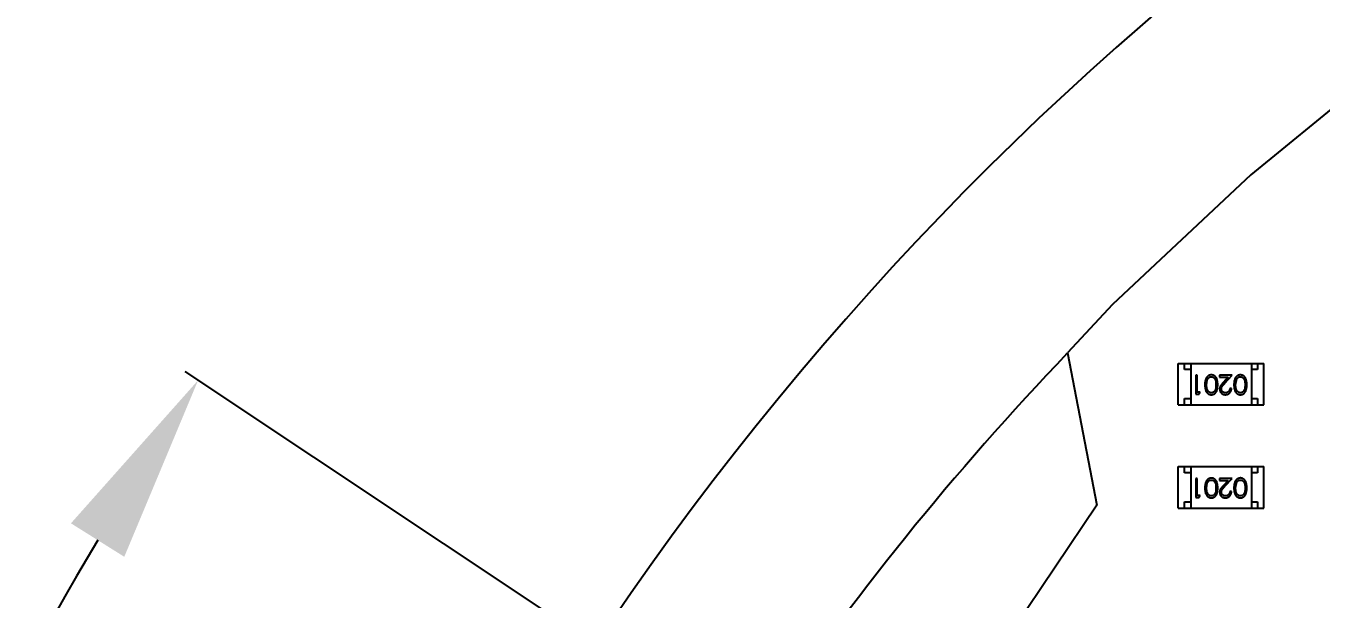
# Model space of a CAD drawing. Header units: millimetres. Extents: x -49 to 153, y -182 to -55.
# Drawn here: x 98.11 to 108.39, y -112.64 to -108.09 of the extents above; entities that cross this region are included whole.
import ezdxf

# ---------------------------------------------------------------- set-up
doc = ezdxf.new("R2010")
doc.units = ezdxf.units.MM
doc.header["$LTSCALE"] = 1.21
doc.header["$MEASUREMENT"] = 0
doc.header["$PDMODE"] = 3
doc.header["$PDSIZE"] = 0.3125
doc.layers.get('0').update_dxf_attribs({"linetype": 'CONTINUOUS'})
doc.layers.get('DEFPOINTS').update_dxf_attribs({"linetype": 'CONTINUOUS'})
doc.layers.add('Dim', color=3, linetype='CONTINUOUS', lineweight=25)
doc.styles.get("Standard").update_dxf_attribs({"font": 'txt', "width": 0.8})
doc.dimstyles.get("Standard").update_dxf_attribs({"dimtxt": 0.15625, "dimasz": 0.1875, "dimexe": 0.125, "dimexo": 0.0625, "dimgap": 0.09, "dimtad": 0, "dimtih": 1, "dimtoh": 1, "dimzin": 4, "dimdsep": 46, "dimtxsty": 'Standard', "dimblk": '_FILLED', "dimblk1": '_FILLED', "dimblk2": '_FILLED', "dimcen": 0.09, "dimazin": 1, "dimtp": 0.01, "dimtm": 0.01, "dimtfac": 1, "dimtofl": 0, "dimtmove": 0, "dimatfit": 3, "dimldrblk": '_FILLED', "dimfxl": 1, "dimtolj": 1, "dimtzin": 4, "dimarcsym": 0})

# ---------------------------------------------------------------- blocks, each defined once
blk = doc.blocks.new('_FILLED')
at = {"color": 0, "linetype": 'ByBlock'}
blk.add_solid([(0, 0), (-1, 0.1667), (-1, -0.1667)], dxfattribs=at)
blk = doc.blocks.new('*D70')
at = {"layer": 'DEFPOINTS', "color": 0}
for p in [(123.008, -106.074), (91.696, -126.574), (95.709, -126.574)]:
    blk.add_point(p, dxfattribs=at)
at = {"layer": 'Dim', "color": 0, "lineweight": -2}
for p, q in [((122.946, -106.074), (91.571, -106.074)), ((91.696, -107.574), (91.696, -114.034)), ((91.696, -125.074), (91.696, -118.614)), ((95.647, -126.574), (91.571, -126.574))]:
    blk.add_line(p, q, dxfattribs=at)
at = {"layer": 'Dim', "color": 0, "lineweight": -2, "xscale": 1.5, "yscale": 1.5, "zscale": 1.5}
for p, rotation in [((91.696, -106.074), 90), ((91.696, -126.574), 270)]:
    blk.add_blockref('_FILLED', p, dxfattribs=dict(at, rotation=rotation))
at = {"layer": 'Dim', "color": 0, "insert": (91.696, -116.324), "char_height": 1.5, "attachment_point": 5, "rotation": 90, "line_spacing_factor": 1.5}
blk.add_mtext('\\A1;20.50', dxfattribs=at)
blk = doc.blocks.new('*D79')
at = {"layer": 'DEFPOINTS', "color": 0}
for p in [(103.988, -113.91), (95.946, -118.389), (95.709, -126.574), (123.008, -126.574), (150.698, -126.574)]:
    blk.add_point(p, dxfattribs=at)
at = {"layer": 'Dim', "color": 0, "lineweight": -2}
for p, q in [((103.936, -113.875), (99.37, -110.835)), ((95.647, -126.574), (94.61, -126.574))]:
    blk.add_line(p, q, dxfattribs=at)
for start, end in [(149.3821, 160.1502), (166.1919, 176.9599)]:
    blk.add_arc((123.008, -126.574), 28.273, start, end, dxfattribs=at)
at = {"layer": 'Dim', "color": 0, "lineweight": -2, "xscale": 1.5, "yscale": 1.5, "zscale": 1.5}
for p, rotation in [((99.474, -110.904), 57.86208909579157), ((94.735, -126.574), 268.4799565881056)]:
    blk.add_blockref('_FILLED', p, dxfattribs=dict(at, rotation=rotation))
at = {"layer": 'Dim', "color": 0, "insert": (95.946, -118.389), "char_height": 1.5, "attachment_point": 5, "rotation": 73.171}
blk.add_mtext('\\A1;34%%d', dxfattribs=at)
blk = doc.blocks.new('*D87')
at = {"layer": 'DEFPOINTS', "color": 0}
for p in [(123.005, -103.562), (83.971, -149.587), (123.005, -149.587)]:
    blk.add_point(p, dxfattribs=at)
at = {"layer": 'Dim', "color": 0, "lineweight": -2}
for p, q in [((122.942, -103.562), (83.846, -103.562)), ((83.971, -105.062), (83.971, -124.184)), ((83.971, -148.087), (83.971, -128.964)), ((122.942, -149.587), (83.846, -149.587))]:
    blk.add_line(p, q, dxfattribs=at)
at = {"layer": 'Dim', "color": 0, "lineweight": -2, "xscale": 1.5, "yscale": 1.5, "zscale": 1.5}
for p, rotation in [((83.971, -103.562), 90), ((83.971, -149.587), 270)]:
    blk.add_blockref('_FILLED', p, dxfattribs=dict(at, rotation=rotation))
at = {"layer": 'Dim', "color": 0, "insert": (83.971, -126.574), "char_height": 1.5, "attachment_point": 5, "rotation": 90, "line_spacing_factor": 1.5}
blk.add_mtext('\\A1;%%C46.0', dxfattribs=at)

msp = doc.modelspace()

# ---------------------------------------------------------------- linework, layer by layer
at = {"color": 7, "linetype": 'Continuous'}
for p, q in [((108.996, -108.318), (107.832, -109.273)), ((107.832, -109.273), (106.733, -110.303)), ((106.733, -110.303), (106.375, -110.687)), ((106.375, -110.687), (106.61, -111.898)), ((106.61, -111.898), (105.836, -113.046))]:
    msp.add_line(p, q, dxfattribs=at)
at = {"color": 6, "linetype": 'Continuous'}
for p, q in [((107.256, -111.1), (107.256, -110.77)), ((107.256, -110.77), (107.936, -110.77)), ((107.306, -110.82), (107.306, -110.77)), ((107.356, -110.82), (107.306, -110.82)), ((107.356, -110.77), (107.356, -111.1)), ((107.836, -110.77), (107.836, -111.1)), ((107.886, -110.82), (107.836, -110.82)), ((107.886, -110.77), (107.886, -110.82)), ((107.936, -111.1), (107.936, -110.77)), ((107.394, -110.865), (107.394, -111.015)), ((107.407, -110.865), (107.394, -110.865)), ((107.407, -111), (107.407, -110.865)), ((107.48, -110.94), (107.486, -110.903)), ((107.582, -110.865), (107.582, -110.881)), ((107.684, -110.865), (107.582, -110.865)), ((107.582, -110.881), (107.652, -110.881)), ((107.652, -110.881), (107.615, -110.921)), ((107.626, -110.927), (107.684, -110.865)), ((107.711, -110.94), (107.717, -110.903)), ((107.306, -111.1), (107.306, -111.05)), ((107.306, -111.05), (107.356, -111.05)), ((107.394, -111.015), (107.422, -111.015)), ((107.43, -111), (107.407, -111)), ((107.422, -111.015), (107.43, -111)), ((107.678, -110.969), (107.665, -110.969)), ((107.836, -111.05), (107.886, -111.05)), ((107.886, -111.05), (107.886, -111.1)), ((107.256, -111.1), (107.936, -111.1)), ((107.256, -111.92), (107.256, -111.59)), ((107.256, -111.59), (107.936, -111.59)), ((107.306, -111.64), (107.306, -111.59)), ((107.356, -111.64), (107.306, -111.64)), ((107.356, -111.59), (107.356, -111.92)), ((107.836, -111.59), (107.836, -111.92)), ((107.886, -111.64), (107.836, -111.64)), ((107.886, -111.59), (107.886, -111.64)), ((107.936, -111.92), (107.936, -111.59)), ((107.394, -111.685), (107.394, -111.835)), ((107.407, -111.685), (107.394, -111.685)), ((107.407, -111.82), (107.407, -111.685)), ((107.48, -111.76), (107.486, -111.723)), ((107.582, -111.685), (107.582, -111.701)), ((107.684, -111.685), (107.582, -111.685)), ((107.582, -111.701), (107.652, -111.701)), ((107.652, -111.701), (107.615, -111.741)), ((107.626, -111.747), (107.684, -111.685)), ((107.711, -111.76), (107.717, -111.723)), ((107.306, -111.92), (107.306, -111.87)), ((107.306, -111.87), (107.356, -111.87)), ((107.394, -111.835), (107.422, -111.835)), ((107.43, -111.82), (107.407, -111.82)), ((107.422, -111.835), (107.43, -111.82)), ((107.678, -111.789), (107.665, -111.789)), ((107.836, -111.87), (107.886, -111.87)), ((107.886, -111.87), (107.886, -111.92)), ((107.256, -111.92), (107.936, -111.92))]:
    msp.add_line(p, q, dxfattribs=at)
at = {"color": 7, "linetype": 'Continuous'}
for radius, start, end in [(24.48, 100.9793, 79.0159), (23, 136.3198, 155.688)]:
    msp.add_arc((123.008, -126.574), radius, start, end, dxfattribs=at)
at = {"color": 6, "linetype": 'Continuous'}
for points, knots in [([(107.519, -110.861), (107.517, -110.861), (107.515, -110.862), (107.512, -110.862), (107.508, -110.863), (107.505, -110.864), (107.502, -110.865), (107.498, -110.866), (107.495, -110.868), (107.492, -110.87), (107.489, -110.872), (107.487, -110.875), (107.484, -110.877), (107.482, -110.881), (107.479, -110.884), (107.477, -110.887), (107.475, -110.891), (107.474, -110.895), (107.472, -110.9), (107.471, -110.904), (107.469, -110.91), (107.468, -110.915), (107.468, -110.921), (107.467, -110.927), (107.467, -110.933), (107.467, -110.938), (107.467, -110.94)], [0, 0, 0, 0, 0.033824, 0.067298, 0.10028, 0.133019, 0.165736, 0.198792, 0.232372, 0.266409, 0.301016, 0.336196, 0.371972, 0.408574, 0.446394, 0.485225, 0.525372, 0.567224, 0.611081, 0.65775, 0.70702, 0.759235, 0.814484, 0.873227, 0.934937, 1, 1, 1, 1]), ([(107.467, -110.94), (107.467, -110.943), (107.467, -110.947), (107.467, -110.954), (107.468, -110.96), (107.469, -110.966), (107.469, -110.971), (107.471, -110.976), (107.472, -110.981), (107.474, -110.985), (107.475, -110.99), (107.477, -110.993), (107.479, -110.997), (107.482, -111), (107.484, -111.003), (107.487, -111.006), (107.489, -111.009), (107.492, -111.011), (107.495, -111.013), (107.498, -111.014), (107.502, -111.016), (107.505, -111.017), (107.508, -111.018), (107.512, -111.019), (107.515, -111.019), (107.517, -111.019), (107.519, -111.019)], [0, 0, 0, 0, 0.065278, 0.127205, 0.186168, 0.241675, 0.294115, 0.343609, 0.390387, 0.434463, 0.476646, 0.517002, 0.555936, 0.593716, 0.630057, 0.665601, 0.700745, 0.734917, 0.768681, 0.802087, 0.834849, 0.867433, 0.900138, 0.932806, 0.966212, 1, 1, 1, 1]), ([(107.518, -111.004), (107.517, -111.004), (107.513, -111.004), (107.508, -111.002), (107.504, -111), (107.5, -110.998), (107.497, -110.995), (107.495, -110.993), (107.493, -110.991), (107.491, -110.989), (107.49, -110.986), (107.488, -110.983), (107.487, -110.98), (107.485, -110.977), (107.484, -110.973), (107.483, -110.969), (107.482, -110.965), (107.482, -110.96), (107.481, -110.956), (107.481, -110.951), (107.48, -110.946), (107.48, -110.942), (107.48, -110.94)], [0, 0, 0, 0, 0.059689, 0.119507, 0.181075, 0.246162, 0.279894, 0.314468, 0.350403, 0.387474, 0.426147, 0.466624, 0.508745, 0.553328, 0.600058, 0.649177, 0.700552, 0.754894, 0.811825, 0.871514, 0.934319, 1, 1, 1, 1]), ([(107.486, -110.903), (107.486, -110.902), (107.487, -110.9), (107.488, -110.897), (107.49, -110.894), (107.492, -110.891), (107.493, -110.889), (107.495, -110.887), (107.497, -110.885), (107.5, -110.883), (107.504, -110.88), (107.508, -110.878), (107.513, -110.877), (107.517, -110.877), (107.518, -110.877)], [0, 0, 0, 0, 0.075949, 0.148549, 0.218996, 0.286119, 0.351826, 0.416074, 0.478265, 0.540325, 0.660405, 0.774606, 0.887187, 1, 1, 1, 1]), ([(107.518, -110.877), (107.52, -110.877), (107.523, -110.877), (107.528, -110.878), (107.533, -110.88), (107.537, -110.883), (107.539, -110.885), (107.541, -110.887), (107.543, -110.889), (107.545, -110.892), (107.547, -110.894), (107.548, -110.897), (107.55, -110.9), (107.551, -110.903), (107.552, -110.906), (107.553, -110.91), (107.554, -110.914), (107.554, -110.919), (107.555, -110.923), (107.555, -110.929), (107.555, -110.934), (107.555, -110.938), (107.555, -110.94)], [0, 0, 0, 0, 0.060034, 0.120278, 0.182348, 0.247919, 0.281641, 0.315701, 0.350322, 0.385703, 0.421819, 0.459196, 0.497866, 0.538301, 0.58121, 0.628183, 0.679403, 0.734699, 0.794074, 0.858416, 0.927049, 1, 1, 1, 1]), ([(107.555, -110.94), (107.555, -110.942), (107.555, -110.946), (107.555, -110.952), (107.555, -110.957), (107.554, -110.962), (107.554, -110.967), (107.553, -110.971), (107.552, -110.974), (107.551, -110.978), (107.55, -110.981), (107.548, -110.984), (107.547, -110.987), (107.545, -110.989), (107.543, -110.991), (107.541, -110.994), (107.539, -110.996), (107.537, -110.998), (107.533, -111), (107.528, -111.002), (107.523, -111.004), (107.52, -111.004), (107.518, -111.004)], [0, 0, 0, 0, 0.073302, 0.142286, 0.206253, 0.266017, 0.321612, 0.372532, 0.419497, 0.462398, 0.502825, 0.541489, 0.579034, 0.615143, 0.650298, 0.684912, 0.718701, 0.752189, 0.817245, 0.879117, 0.939613, 1, 1, 1, 1]), ([(107.569, -110.94), (107.569, -110.938), (107.569, -110.933), (107.568, -110.926), (107.568, -110.92), (107.567, -110.914), (107.566, -110.909), (107.565, -110.903), (107.564, -110.899), (107.562, -110.894), (107.561, -110.89), (107.559, -110.887), (107.557, -110.883), (107.555, -110.88), (107.552, -110.877), (107.55, -110.874), (107.547, -110.872), (107.544, -110.87), (107.542, -110.868), (107.539, -110.866), (107.535, -110.865), (107.532, -110.863), (107.529, -110.863), (107.526, -110.862), (107.522, -110.862), (107.52, -110.861), (107.519, -110.861)], [0, 0, 0, 0, 0.068113, 0.132564, 0.193427, 0.250218, 0.303569, 0.353576, 0.400235, 0.443586, 0.484619, 0.524292, 0.56238, 0.599049, 0.63494, 0.669782, 0.704009, 0.737842, 0.771098, 0.803896, 0.836415, 0.868639, 0.900715, 0.933378, 0.966213, 1, 1, 1, 1]), ([(107.519, -111.019), (107.52, -111.019), (107.522, -111.019), (107.526, -111.019), (107.529, -111.018), (107.532, -111.017), (107.535, -111.016), (107.539, -111.014), (107.542, -111.013), (107.545, -111.011), (107.547, -111.009), (107.55, -111.006), (107.553, -111.003), (107.555, -111), (107.557, -110.997), (107.559, -110.994), (107.561, -110.99), (107.563, -110.986), (107.564, -110.982), (107.565, -110.977), (107.566, -110.972), (107.567, -110.966), (107.568, -110.961), (107.568, -110.954), (107.569, -110.947), (107.569, -110.943), (107.569, -110.94)], [0, 0, 0, 0, 0.033742, 0.066533, 0.099153, 0.13154, 0.164087, 0.196563, 0.229707, 0.263315, 0.297504, 0.331686, 0.366482, 0.4021, 0.438958, 0.476748, 0.515985, 0.556589, 0.599519, 0.645765, 0.695487, 0.748721, 0.805687, 0.866754, 0.931405, 1, 1, 1, 1]), ([(107.615, -110.921), (107.613, -110.922), (107.61, -110.925), (107.606, -110.93), (107.603, -110.934), (107.6, -110.938), (107.597, -110.941), (107.594, -110.945), (107.592, -110.948), (107.59, -110.952), (107.588, -110.956), (107.586, -110.962), (107.584, -110.968), (107.584, -110.972), (107.584, -110.975)], [0, 0, 0, 0, 0.09953, 0.192079, 0.277712, 0.357454, 0.429648, 0.495771, 0.555538, 0.608657, 0.707578, 0.804328, 0.901298, 1, 1, 1, 1]), ([(107.598, -110.973), (107.598, -110.972), (107.598, -110.968), (107.599, -110.964), (107.601, -110.959), (107.603, -110.955), (107.605, -110.952), (107.606, -110.949), (107.609, -110.947), (107.611, -110.943), (107.615, -110.94), (107.618, -110.936), (107.622, -110.932), (107.625, -110.929), (107.626, -110.927)], [0, 0, 0, 0, 0.088014, 0.174976, 0.2638, 0.355443, 0.406413, 0.465519, 0.533076, 0.609353, 0.693899, 0.787171, 0.889197, 1, 1, 1, 1]), ([(107.749, -110.861), (107.748, -110.861), (107.746, -110.862), (107.742, -110.862), (107.739, -110.863), (107.736, -110.864), (107.732, -110.865), (107.729, -110.866), (107.726, -110.868), (107.723, -110.87), (107.72, -110.872), (107.717, -110.875), (107.715, -110.877), (107.712, -110.881), (107.71, -110.884), (107.708, -110.887), (107.706, -110.891), (107.704, -110.895), (107.703, -110.9), (107.701, -110.904), (107.7, -110.909), (107.699, -110.915), (107.699, -110.921), (107.698, -110.927), (107.698, -110.933), (107.698, -110.938), (107.698, -110.94)], [0, 0, 0, 0, 0.033824, 0.067298, 0.10028, 0.133019, 0.165736, 0.198792, 0.232372, 0.266409, 0.301016, 0.336196, 0.371972, 0.408574, 0.446394, 0.485225, 0.525372, 0.567224, 0.611081, 0.65775, 0.70702, 0.759235, 0.814484, 0.873227, 0.934937, 1, 1, 1, 1]), ([(107.698, -110.94), (107.698, -110.943), (107.698, -110.947), (107.698, -110.954), (107.699, -110.96), (107.699, -110.966), (107.7, -110.971), (107.701, -110.976), (107.703, -110.981), (107.704, -110.985), (107.706, -110.989), (107.708, -110.993), (107.71, -110.997), (107.712, -111), (107.715, -111.003), (107.717, -111.006), (107.72, -111.009), (107.723, -111.011), (107.726, -111.013), (107.729, -111.014), (107.732, -111.016), (107.736, -111.017), (107.739, -111.018), (107.742, -111.019), (107.746, -111.019), (107.748, -111.019), (107.749, -111.019)], [0, 0, 0, 0, 0.065278, 0.127205, 0.186168, 0.241675, 0.294115, 0.343609, 0.390387, 0.434463, 0.476646, 0.517002, 0.555936, 0.593716, 0.630057, 0.665601, 0.700745, 0.734917, 0.768681, 0.802087, 0.834849, 0.867433, 0.900138, 0.932806, 0.966212, 1, 1, 1, 1]), ([(107.749, -111.004), (107.747, -111.004), (107.744, -111.003), (107.739, -111.002), (107.735, -111), (107.731, -110.998), (107.728, -110.995), (107.726, -110.993), (107.724, -110.991), (107.722, -110.989), (107.72, -110.986), (107.719, -110.983), (107.717, -110.98), (107.716, -110.977), (107.715, -110.973), (107.714, -110.969), (107.713, -110.965), (107.712, -110.96), (107.712, -110.956), (107.711, -110.951), (107.711, -110.946), (107.711, -110.942), (107.711, -110.94)], [0, 0, 0, 0, 0.059689, 0.119507, 0.181075, 0.246162, 0.279894, 0.314468, 0.350403, 0.387474, 0.426147, 0.466624, 0.508745, 0.553328, 0.600058, 0.649177, 0.700552, 0.754894, 0.811825, 0.871514, 0.934319, 1, 1, 1, 1]), ([(107.717, -110.903), (107.717, -110.902), (107.718, -110.899), (107.719, -110.897), (107.721, -110.894), (107.722, -110.891), (107.724, -110.889), (107.726, -110.887), (107.728, -110.885), (107.731, -110.883), (107.734, -110.88), (107.739, -110.878), (107.744, -110.877), (107.747, -110.877), (107.749, -110.877)], [0, 0, 0, 0, 0.075949, 0.148549, 0.218996, 0.286119, 0.351826, 0.416074, 0.478265, 0.540325, 0.660405, 0.774606, 0.887187, 1, 1, 1, 1]), ([(107.8, -110.94), (107.8, -110.938), (107.8, -110.933), (107.799, -110.926), (107.799, -110.92), (107.798, -110.914), (107.797, -110.909), (107.796, -110.903), (107.795, -110.899), (107.793, -110.894), (107.791, -110.89), (107.79, -110.887), (107.788, -110.883), (107.785, -110.88), (107.783, -110.877), (107.781, -110.874), (107.778, -110.872), (107.775, -110.87), (107.772, -110.868), (107.769, -110.866), (107.766, -110.865), (107.763, -110.863), (107.76, -110.863), (107.756, -110.862), (107.753, -110.862), (107.751, -110.861), (107.749, -110.861)], [0, 0, 0, 0, 0.068113, 0.132564, 0.193427, 0.250218, 0.303569, 0.353576, 0.400235, 0.443586, 0.484619, 0.524292, 0.56238, 0.599049, 0.63494, 0.669782, 0.704009, 0.737842, 0.771098, 0.803896, 0.836415, 0.868639, 0.900715, 0.933378, 0.966213, 1, 1, 1, 1]), ([(107.749, -110.877), (107.751, -110.877), (107.754, -110.877), (107.759, -110.878), (107.764, -110.88), (107.767, -110.883), (107.77, -110.885), (107.772, -110.887), (107.774, -110.889), (107.776, -110.892), (107.777, -110.894), (107.779, -110.897), (107.78, -110.9), (107.782, -110.903), (107.783, -110.906), (107.784, -110.91), (107.784, -110.914), (107.785, -110.919), (107.785, -110.923), (107.786, -110.929), (107.786, -110.934), (107.786, -110.938), (107.786, -110.94)], [0, 0, 0, 0, 0.060034, 0.120278, 0.182348, 0.247919, 0.281641, 0.315701, 0.350322, 0.385703, 0.421819, 0.459196, 0.497866, 0.538301, 0.58121, 0.628183, 0.679403, 0.734699, 0.794074, 0.858416, 0.927049, 1, 1, 1, 1]), ([(107.786, -110.94), (107.786, -110.942), (107.786, -110.946), (107.786, -110.952), (107.785, -110.957), (107.785, -110.962), (107.784, -110.967), (107.784, -110.971), (107.783, -110.974), (107.782, -110.978), (107.78, -110.981), (107.779, -110.984), (107.777, -110.987), (107.776, -110.989), (107.774, -110.991), (107.772, -110.994), (107.77, -110.996), (107.767, -110.998), (107.764, -111), (107.759, -111.002), (107.754, -111.003), (107.751, -111.004), (107.749, -111.004)], [0, 0, 0, 0, 0.073302, 0.142286, 0.206253, 0.266017, 0.321612, 0.372532, 0.419497, 0.462398, 0.502825, 0.541489, 0.579034, 0.615143, 0.650298, 0.684912, 0.718701, 0.752189, 0.817245, 0.879117, 0.939613, 1, 1, 1, 1]), ([(107.749, -111.019), (107.751, -111.019), (107.753, -111.019), (107.756, -111.019), (107.76, -111.018), (107.763, -111.017), (107.766, -111.016), (107.769, -111.014), (107.772, -111.013), (107.775, -111.011), (107.778, -111.009), (107.781, -111.006), (107.783, -111.003), (107.786, -111), (107.788, -110.997), (107.79, -110.994), (107.792, -110.99), (107.793, -110.986), (107.795, -110.982), (107.796, -110.977), (107.797, -110.972), (107.798, -110.966), (107.799, -110.96), (107.799, -110.954), (107.8, -110.947), (107.8, -110.943), (107.8, -110.94)], [0, 0, 0, 0, 0.033742, 0.066533, 0.099153, 0.13154, 0.164087, 0.196563, 0.229707, 0.263315, 0.297504, 0.331686, 0.366482, 0.4021, 0.438958, 0.476748, 0.515985, 0.556589, 0.599519, 0.645765, 0.695487, 0.748721, 0.805687, 0.866754, 0.931405, 1, 1, 1, 1]), ([(107.584, -110.975), (107.584, -110.976), (107.584, -110.979), (107.585, -110.983), (107.586, -110.987), (107.587, -110.991), (107.589, -110.995), (107.591, -110.999), (107.594, -111.003), (107.597, -111.006), (107.6, -111.009), (107.603, -111.012), (107.607, -111.014), (107.611, -111.016), (107.615, -111.017), (107.62, -111.018), (107.625, -111.019), (107.628, -111.019), (107.629, -111.019)], [0, 0, 0, 0, 0.06271, 0.123347, 0.183401, 0.242828, 0.302097, 0.36242, 0.423725, 0.487032, 0.550491, 0.612709, 0.674265, 0.73617, 0.799211, 0.863483, 0.930525, 1, 1, 1, 1]), ([(107.63, -111.004), (107.629, -111.004), (107.627, -111.004), (107.624, -111.003), (107.621, -111.003), (107.618, -111.002), (107.615, -111), (107.612, -110.999), (107.609, -110.997), (107.607, -110.995), (107.605, -110.993), (107.603, -110.99), (107.601, -110.988), (107.6, -110.985), (107.599, -110.982), (107.598, -110.979), (107.598, -110.976), (107.598, -110.974), (107.598, -110.973)], [0, 0, 0, 0, 0.068027, 0.133505, 0.19695, 0.26027, 0.322741, 0.384982, 0.448465, 0.513424, 0.578224, 0.640011, 0.700094, 0.760067, 0.819012, 0.877878, 0.938035, 1, 1, 1, 1]), ([(107.629, -111.019), (107.631, -111.019), (107.634, -111.019), (107.639, -111.018), (107.644, -111.017), (107.648, -111.016), (107.653, -111.014), (107.657, -111.011), (107.66, -111.008), (107.664, -111.005), (107.667, -111.002), (107.67, -110.998), (107.673, -110.993), (107.675, -110.989), (107.676, -110.984), (107.677, -110.98), (107.678, -110.974), (107.678, -110.971), (107.678, -110.969)], [0, 0, 0, 0, 0.06445, 0.126725, 0.187421, 0.247417, 0.306749, 0.366595, 0.427749, 0.490235, 0.553031, 0.614805, 0.676505, 0.738096, 0.801021, 0.864897, 0.931209, 1, 1, 1, 1]), ([(107.665, -110.969), (107.665, -110.97), (107.665, -110.973), (107.664, -110.977), (107.663, -110.98), (107.662, -110.984), (107.66, -110.987), (107.658, -110.99), (107.656, -110.992), (107.654, -110.995), (107.652, -110.997), (107.649, -110.999), (107.646, -111), (107.643, -111.002), (107.64, -111.003), (107.637, -111.003), (107.634, -111.004), (107.631, -111.004), (107.63, -111.004)], [0, 0, 0, 0, 0.073648, 0.143686, 0.210962, 0.275557, 0.338064, 0.399311, 0.4594, 0.51934, 0.579024, 0.637809, 0.695959, 0.754122, 0.813113, 0.873453, 0.935561, 1, 1, 1, 1]), ([(107.519, -111.681), (107.517, -111.681), (107.515, -111.682), (107.512, -111.682), (107.508, -111.683), (107.505, -111.684), (107.502, -111.685), (107.498, -111.686), (107.495, -111.688), (107.492, -111.69), (107.489, -111.692), (107.487, -111.695), (107.484, -111.697), (107.482, -111.701), (107.479, -111.704), (107.477, -111.707), (107.475, -111.711), (107.474, -111.715), (107.472, -111.72), (107.471, -111.724), (107.469, -111.73), (107.469, -111.735), (107.468, -111.741), (107.467, -111.747), (107.467, -111.753), (107.467, -111.758), (107.467, -111.76)], [0, 0, 0, 0, 0.033824, 0.067298, 0.10028, 0.133019, 0.165736, 0.198792, 0.232372, 0.266409, 0.301016, 0.336196, 0.371972, 0.408574, 0.446394, 0.485225, 0.525372, 0.567224, 0.611081, 0.65775, 0.70702, 0.759235, 0.814484, 0.873227, 0.934937, 1, 1, 1, 1]), ([(107.467, -111.76), (107.467, -111.763), (107.467, -111.767), (107.467, -111.774), (107.468, -111.78), (107.469, -111.786), (107.47, -111.791), (107.471, -111.796), (107.472, -111.801), (107.474, -111.805), (107.476, -111.81), (107.477, -111.813), (107.48, -111.817), (107.482, -111.82), (107.484, -111.823), (107.487, -111.826), (107.489, -111.829), (107.492, -111.831), (107.495, -111.833), (107.498, -111.834), (107.502, -111.836), (107.505, -111.837), (107.508, -111.838), (107.512, -111.839), (107.515, -111.839), (107.518, -111.839), (107.519, -111.839)], [0, 0, 0, 0, 0.065278, 0.127205, 0.186168, 0.241675, 0.294115, 0.343609, 0.390387, 0.434463, 0.476646, 0.517002, 0.555936, 0.593716, 0.630057, 0.665601, 0.700745, 0.734917, 0.768681, 0.802087, 0.834849, 0.867433, 0.900138, 0.932806, 0.966212, 1, 1, 1, 1]), ([(107.518, -111.824), (107.517, -111.824), (107.513, -111.823), (107.508, -111.822), (107.504, -111.82), (107.5, -111.818), (107.497, -111.815), (107.495, -111.813), (107.493, -111.811), (107.491, -111.809), (107.49, -111.806), (107.488, -111.803), (107.487, -111.8), (107.485, -111.797), (107.484, -111.793), (107.483, -111.789), (107.482, -111.785), (107.482, -111.78), (107.481, -111.776), (107.481, -111.771), (107.48, -111.766), (107.48, -111.762), (107.48, -111.76)], [0, 0, 0, 0, 0.059689, 0.119507, 0.181075, 0.246162, 0.279894, 0.314468, 0.350403, 0.387474, 0.426147, 0.466624, 0.508745, 0.553328, 0.600058, 0.649177, 0.700552, 0.754894, 0.811825, 0.871514, 0.934319, 1, 1, 1, 1]), ([(107.486, -111.723), (107.486, -111.722), (107.487, -111.719), (107.489, -111.717), (107.49, -111.714), (107.492, -111.711), (107.493, -111.709), (107.495, -111.707), (107.497, -111.705), (107.5, -111.703), (107.504, -111.7), (107.508, -111.698), (107.513, -111.697), (107.517, -111.697), (107.518, -111.697)], [0, 0, 0, 0, 0.075949, 0.148549, 0.218996, 0.286119, 0.351826, 0.416074, 0.478265, 0.540325, 0.660405, 0.774606, 0.887187, 1, 1, 1, 1]), ([(107.518, -111.697), (107.52, -111.697), (107.523, -111.697), (107.528, -111.698), (107.533, -111.7), (107.537, -111.703), (107.539, -111.705), (107.541, -111.707), (107.543, -111.709), (107.545, -111.712), (107.547, -111.714), (107.548, -111.717), (107.55, -111.72), (107.551, -111.723), (107.552, -111.726), (107.553, -111.73), (107.554, -111.734), (107.554, -111.739), (107.555, -111.743), (107.555, -111.749), (107.555, -111.754), (107.555, -111.758), (107.555, -111.76)], [0, 0, 0, 0, 0.060034, 0.120278, 0.182348, 0.247919, 0.281641, 0.315701, 0.350322, 0.385703, 0.421819, 0.459196, 0.497866, 0.538301, 0.58121, 0.628183, 0.679403, 0.734699, 0.794074, 0.858416, 0.927049, 1, 1, 1, 1]), ([(107.555, -111.76), (107.555, -111.762), (107.555, -111.766), (107.555, -111.772), (107.555, -111.777), (107.554, -111.782), (107.554, -111.787), (107.553, -111.791), (107.552, -111.794), (107.551, -111.798), (107.55, -111.801), (107.548, -111.804), (107.547, -111.807), (107.545, -111.809), (107.543, -111.811), (107.541, -111.814), (107.539, -111.816), (107.537, -111.818), (107.533, -111.82), (107.528, -111.822), (107.523, -111.823), (107.52, -111.824), (107.518, -111.824)], [0, 0, 0, 0, 0.073302, 0.142286, 0.206253, 0.266017, 0.321612, 0.372532, 0.419497, 0.462398, 0.502825, 0.541489, 0.579034, 0.615143, 0.650298, 0.684912, 0.718701, 0.752189, 0.817245, 0.879117, 0.939613, 1, 1, 1, 1]), ([(107.569, -111.76), (107.569, -111.758), (107.569, -111.753), (107.569, -111.746), (107.568, -111.74), (107.567, -111.734), (107.566, -111.729), (107.565, -111.723), (107.564, -111.719), (107.562, -111.714), (107.561, -111.71), (107.559, -111.707), (107.557, -111.703), (107.555, -111.7), (107.552, -111.697), (107.55, -111.694), (107.547, -111.692), (107.545, -111.69), (107.542, -111.688), (107.539, -111.686), (107.535, -111.685), (107.532, -111.683), (107.529, -111.683), (107.526, -111.682), (107.522, -111.682), (107.52, -111.681), (107.519, -111.681)], [0, 0, 0, 0, 0.068113, 0.132564, 0.193427, 0.250218, 0.303569, 0.353576, 0.400235, 0.443586, 0.484619, 0.524292, 0.56238, 0.599049, 0.63494, 0.669782, 0.704009, 0.737842, 0.771098, 0.803896, 0.836415, 0.868639, 0.900715, 0.933378, 0.966213, 1, 1, 1, 1]), ([(107.519, -111.839), (107.52, -111.839), (107.522, -111.839), (107.526, -111.839), (107.529, -111.838), (107.532, -111.837), (107.536, -111.836), (107.539, -111.834), (107.542, -111.833), (107.545, -111.831), (107.547, -111.829), (107.55, -111.826), (107.553, -111.823), (107.555, -111.82), (107.557, -111.817), (107.559, -111.814), (107.561, -111.81), (107.563, -111.806), (107.564, -111.802), (107.565, -111.797), (107.566, -111.792), (107.567, -111.786), (107.568, -111.78), (107.569, -111.774), (107.569, -111.767), (107.569, -111.763), (107.569, -111.76)], [0, 0, 0, 0, 0.033742, 0.066533, 0.099153, 0.13154, 0.164087, 0.196563, 0.229707, 0.263315, 0.297504, 0.331686, 0.366482, 0.4021, 0.438958, 0.476748, 0.515985, 0.556589, 0.599519, 0.645765, 0.695487, 0.748721, 0.805687, 0.866754, 0.931405, 1, 1, 1, 1]), ([(107.615, -111.741), (107.613, -111.742), (107.61, -111.745), (107.606, -111.75), (107.603, -111.754), (107.6, -111.758), (107.597, -111.761), (107.594, -111.765), (107.592, -111.768), (107.59, -111.772), (107.588, -111.776), (107.586, -111.782), (107.584, -111.788), (107.584, -111.792), (107.584, -111.795)], [0, 0, 0, 0, 0.09953, 0.192079, 0.277712, 0.357454, 0.429648, 0.495771, 0.555538, 0.608657, 0.707578, 0.804328, 0.901298, 1, 1, 1, 1]), ([(107.598, -111.793), (107.598, -111.792), (107.598, -111.788), (107.599, -111.784), (107.601, -111.779), (107.603, -111.775), (107.605, -111.772), (107.607, -111.769), (107.609, -111.767), (107.612, -111.763), (107.615, -111.76), (107.618, -111.756), (107.622, -111.752), (107.625, -111.749), (107.626, -111.747)], [0, 0, 0, 0, 0.088014, 0.174976, 0.2638, 0.355443, 0.406413, 0.465519, 0.533076, 0.609353, 0.693899, 0.787171, 0.889197, 1, 1, 1, 1]), ([(107.749, -111.681), (107.748, -111.681), (107.746, -111.681), (107.742, -111.682), (107.739, -111.683), (107.736, -111.684), (107.732, -111.685), (107.729, -111.686), (107.726, -111.688), (107.723, -111.69), (107.72, -111.692), (107.717, -111.695), (107.715, -111.697), (107.712, -111.701), (107.71, -111.704), (107.708, -111.707), (107.706, -111.711), (107.704, -111.715), (107.703, -111.72), (107.701, -111.724), (107.7, -111.729), (107.699, -111.735), (107.699, -111.741), (107.698, -111.747), (107.698, -111.753), (107.698, -111.758), (107.698, -111.76)], [0, 0, 0, 0, 0.033824, 0.067298, 0.10028, 0.133019, 0.165736, 0.198792, 0.232372, 0.266409, 0.301016, 0.336196, 0.371972, 0.408574, 0.446394, 0.485225, 0.525372, 0.567224, 0.611081, 0.65775, 0.70702, 0.759235, 0.814484, 0.873227, 0.934937, 1, 1, 1, 1]), ([(107.698, -111.76), (107.698, -111.763), (107.698, -111.767), (107.698, -111.774), (107.699, -111.78), (107.699, -111.786), (107.7, -111.791), (107.701, -111.796), (107.703, -111.801), (107.704, -111.805), (107.706, -111.809), (107.708, -111.813), (107.71, -111.817), (107.713, -111.82), (107.715, -111.823), (107.718, -111.826), (107.72, -111.829), (107.723, -111.831), (107.726, -111.833), (107.729, -111.834), (107.732, -111.836), (107.736, -111.837), (107.739, -111.838), (107.742, -111.839), (107.746, -111.839), (107.748, -111.839), (107.749, -111.839)], [0, 0, 0, 0, 0.065278, 0.127205, 0.186168, 0.241675, 0.294115, 0.343609, 0.390387, 0.434463, 0.476646, 0.517002, 0.555936, 0.593716, 0.630057, 0.665601, 0.700745, 0.734917, 0.768681, 0.802087, 0.834849, 0.867433, 0.900138, 0.932806, 0.966212, 1, 1, 1, 1]), ([(107.749, -111.824), (107.747, -111.824), (107.744, -111.823), (107.739, -111.822), (107.735, -111.82), (107.731, -111.818), (107.728, -111.815), (107.726, -111.813), (107.724, -111.811), (107.722, -111.809), (107.72, -111.806), (107.719, -111.803), (107.717, -111.8), (107.716, -111.797), (107.715, -111.793), (107.714, -111.789), (107.713, -111.785), (107.712, -111.78), (107.712, -111.776), (107.711, -111.771), (107.711, -111.766), (107.711, -111.762), (107.711, -111.76)], [0, 0, 0, 0, 0.059689, 0.119507, 0.181075, 0.246162, 0.279894, 0.314468, 0.350403, 0.387474, 0.426147, 0.466624, 0.508745, 0.553328, 0.600058, 0.649177, 0.700552, 0.754894, 0.811825, 0.871514, 0.934319, 1, 1, 1, 1]), ([(107.717, -111.723), (107.717, -111.722), (107.718, -111.719), (107.719, -111.717), (107.721, -111.714), (107.722, -111.711), (107.724, -111.709), (107.726, -111.707), (107.728, -111.705), (107.731, -111.703), (107.734, -111.7), (107.739, -111.698), (107.744, -111.697), (107.747, -111.697), (107.749, -111.697)], [0, 0, 0, 0, 0.075949, 0.148549, 0.218996, 0.286119, 0.351826, 0.416074, 0.478265, 0.540325, 0.660405, 0.774606, 0.887187, 1, 1, 1, 1]), ([(107.8, -111.76), (107.8, -111.758), (107.8, -111.753), (107.799, -111.746), (107.799, -111.74), (107.798, -111.734), (107.797, -111.729), (107.796, -111.723), (107.795, -111.719), (107.793, -111.714), (107.792, -111.71), (107.79, -111.707), (107.788, -111.703), (107.786, -111.7), (107.783, -111.697), (107.781, -111.694), (107.778, -111.692), (107.775, -111.69), (107.772, -111.688), (107.769, -111.686), (107.766, -111.685), (107.763, -111.683), (107.76, -111.683), (107.756, -111.682), (107.753, -111.681), (107.751, -111.681), (107.749, -111.681)], [0, 0, 0, 0, 0.068113, 0.132564, 0.193427, 0.250218, 0.303569, 0.353576, 0.400235, 0.443586, 0.484619, 0.524292, 0.56238, 0.599049, 0.63494, 0.669782, 0.704009, 0.737842, 0.771098, 0.803896, 0.836415, 0.868639, 0.900715, 0.933378, 0.966213, 1, 1, 1, 1]), ([(107.749, -111.697), (107.751, -111.697), (107.754, -111.697), (107.759, -111.698), (107.764, -111.7), (107.767, -111.703), (107.77, -111.705), (107.772, -111.707), (107.774, -111.709), (107.776, -111.712), (107.778, -111.714), (107.779, -111.717), (107.78, -111.72), (107.782, -111.723), (107.783, -111.726), (107.784, -111.73), (107.784, -111.734), (107.785, -111.739), (107.786, -111.743), (107.786, -111.749), (107.786, -111.754), (107.786, -111.758), (107.786, -111.76)], [0, 0, 0, 0, 0.060034, 0.120278, 0.182348, 0.247919, 0.281641, 0.315701, 0.350322, 0.385703, 0.421819, 0.459196, 0.497866, 0.538301, 0.58121, 0.628183, 0.679403, 0.734699, 0.794074, 0.858416, 0.927049, 1, 1, 1, 1]), ([(107.786, -111.76), (107.786, -111.762), (107.786, -111.766), (107.786, -111.772), (107.786, -111.777), (107.785, -111.782), (107.784, -111.787), (107.784, -111.791), (107.783, -111.794), (107.782, -111.798), (107.78, -111.801), (107.779, -111.804), (107.777, -111.807), (107.776, -111.809), (107.774, -111.811), (107.772, -111.814), (107.77, -111.816), (107.767, -111.818), (107.764, -111.82), (107.759, -111.822), (107.754, -111.823), (107.751, -111.824), (107.749, -111.824)], [0, 0, 0, 0, 0.073302, 0.142286, 0.206253, 0.266017, 0.321612, 0.372532, 0.419497, 0.462398, 0.502825, 0.541489, 0.579034, 0.615143, 0.650298, 0.684912, 0.718701, 0.752189, 0.817245, 0.879117, 0.939613, 1, 1, 1, 1]), ([(107.749, -111.839), (107.751, -111.839), (107.753, -111.839), (107.756, -111.839), (107.76, -111.838), (107.763, -111.837), (107.766, -111.836), (107.769, -111.834), (107.772, -111.833), (107.775, -111.831), (107.778, -111.829), (107.781, -111.826), (107.783, -111.823), (107.786, -111.82), (107.788, -111.817), (107.79, -111.814), (107.792, -111.81), (107.793, -111.806), (107.795, -111.802), (107.796, -111.797), (107.797, -111.792), (107.798, -111.786), (107.799, -111.78), (107.799, -111.774), (107.8, -111.767), (107.8, -111.763), (107.8, -111.76)], [0, 0, 0, 0, 0.033742, 0.066533, 0.099153, 0.13154, 0.164087, 0.196563, 0.229707, 0.263315, 0.297504, 0.331686, 0.366482, 0.4021, 0.438958, 0.476748, 0.515985, 0.556589, 0.599519, 0.645765, 0.695487, 0.748721, 0.805687, 0.866754, 0.931405, 1, 1, 1, 1]), ([(107.584, -111.795), (107.584, -111.796), (107.584, -111.799), (107.585, -111.803), (107.586, -111.807), (107.587, -111.811), (107.589, -111.815), (107.591, -111.819), (107.594, -111.823), (107.597, -111.826), (107.6, -111.829), (107.603, -111.832), (107.607, -111.834), (107.611, -111.836), (107.615, -111.837), (107.62, -111.838), (107.625, -111.839), (107.628, -111.839), (107.63, -111.839)], [0, 0, 0, 0, 0.06271, 0.123347, 0.183401, 0.242828, 0.302097, 0.36242, 0.423725, 0.487032, 0.550491, 0.612709, 0.674265, 0.73617, 0.799211, 0.863483, 0.930525, 1, 1, 1, 1]), ([(107.63, -111.824), (107.629, -111.824), (107.627, -111.824), (107.624, -111.823), (107.621, -111.823), (107.618, -111.822), (107.615, -111.82), (107.612, -111.819), (107.61, -111.817), (107.607, -111.815), (107.605, -111.813), (107.603, -111.81), (107.601, -111.808), (107.6, -111.805), (107.599, -111.802), (107.598, -111.799), (107.598, -111.796), (107.598, -111.794), (107.598, -111.793)], [0, 0, 0, 0, 0.068027, 0.133505, 0.19695, 0.26027, 0.322741, 0.384982, 0.448465, 0.513424, 0.578224, 0.640011, 0.700094, 0.760067, 0.819012, 0.877878, 0.938035, 1, 1, 1, 1]), ([(107.63, -111.839), (107.631, -111.839), (107.635, -111.839), (107.639, -111.838), (107.644, -111.837), (107.648, -111.836), (107.653, -111.834), (107.657, -111.831), (107.66, -111.828), (107.664, -111.825), (107.667, -111.822), (107.67, -111.818), (107.673, -111.813), (107.675, -111.809), (107.676, -111.804), (107.677, -111.8), (107.678, -111.794), (107.678, -111.791), (107.678, -111.789)], [0, 0, 0, 0, 0.06445, 0.126725, 0.187421, 0.247417, 0.306749, 0.366595, 0.427749, 0.490235, 0.553031, 0.614805, 0.676505, 0.738096, 0.801021, 0.864897, 0.931209, 1, 1, 1, 1]), ([(107.665, -111.789), (107.665, -111.79), (107.665, -111.793), (107.664, -111.797), (107.663, -111.8), (107.662, -111.804), (107.66, -111.807), (107.658, -111.81), (107.656, -111.812), (107.654, -111.815), (107.652, -111.817), (107.649, -111.819), (107.646, -111.82), (107.643, -111.822), (107.64, -111.823), (107.637, -111.823), (107.634, -111.824), (107.631, -111.824), (107.63, -111.824)], [0, 0, 0, 0, 0.073648, 0.143686, 0.210962, 0.275557, 0.338064, 0.399311, 0.4594, 0.51934, 0.579024, 0.637809, 0.695959, 0.754122, 0.813113, 0.873453, 0.935561, 1, 1, 1, 1])]:
    msp.add_open_spline(points, degree=3, knots=knots, dxfattribs=at)

# ---------------------------------------------------------------- dimensions: what is measured, and where the dimension line sits
at = {"layer": 'Dim'}
dim = msp.add_linear_dim(base=(83.971, -149.587), p1=(123.005, -103.562), p2=(123.005, -149.587), angle=90, text='%%C<>', dimstyle='Standard', override={"dimtxt": 1.5, "dimasz": 1.5, "dimtih": 0, "dimtoh": 0, "dimdec": 1, "dimzin": 0, "dimpost": '<>', "dimcen": 0.198, "dimadec": 0, "dimazin": 0, "dimtp": 0, "dimtm": 0, "dimtdec": 4, "dimtzin": 0, "dimarcsym": 1}, dxfattribs=at)
dim.commit()
dim.dimension.update_dxf_attribs({"geometry": '*D87', "text_midpoint": (83.971, -126.574)})
dim = msp.add_linear_dim(base=(91.696, -126.574), p1=(123.008, -106.074), p2=(95.709, -126.574), angle=90, dimstyle='Standard', override={"dimtxt": 1.5, "dimasz": 1.5, "dimtih": 0, "dimtoh": 0, "dimzin": 0, "dimcen": 0.198, "dimadec": 0, "dimazin": 0, "dimtp": 0, "dimtm": 0, "dimtdec": 4, "dimtzin": 0, "dimarcsym": 1}, dxfattribs=at)
dim.commit()
dim.dimension.update_dxf_attribs({"geometry": '*D70', "text_midpoint": (91.696, -116.324)})
dim = msp.add_angular_dim_2l(base=(95.946, -118.389), line1=((123.008, -126.574), (103.988, -113.91)), line2=((95.709, -126.574), (150.698, -126.574)), dimstyle='Standard', override={"dimtxt": 1.5, "dimasz": 1.5, "dimtih": 0, "dimtoh": 0, "dimzin": 0, "dimcen": 0.198, "dimadec": 0, "dimazin": 0, "dimtp": 0, "dimtm": 0, "dimtdec": 4, "dimtzin": 0, "dimarcsym": 1}, dxfattribs=at)
dim.commit()
dim.dimension.update_dxf_attribs({"geometry": '*D79', "text_midpoint": (95.946, -118.389)})

doc.saveas('drawing.dxf')
